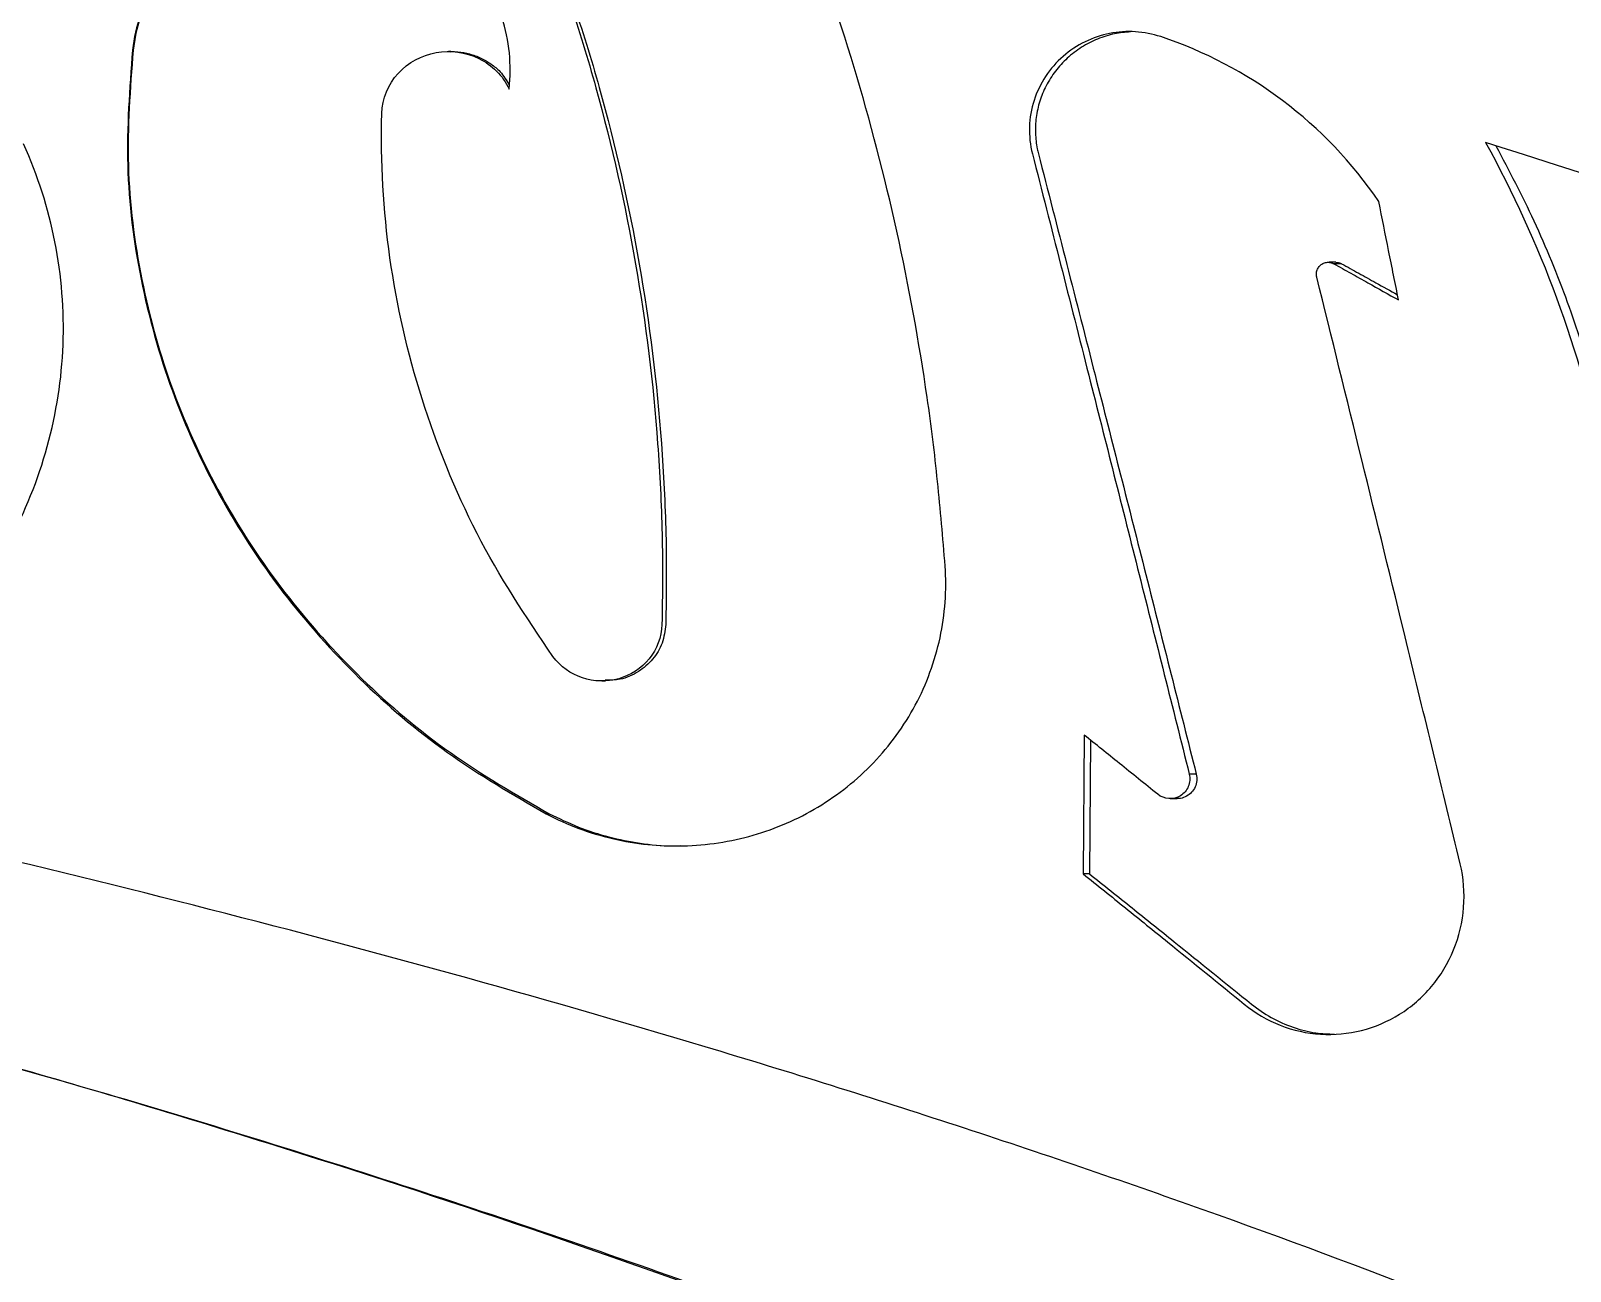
# Model space of a CAD drawing. Header units: millimetres. Extents: x 8 to 586, y 8 to 412.
# Drawn here: x 101.26 to 114.68, y 230.57 to 241.39 of the extents above; entities that cross this region are included whole.
import ezdxf

# ---------------------------------------------------------------- set-up
doc = ezdxf.new("R2010")
doc.units = ezdxf.units.MM
doc.layers.add('OUTLINE', color=7, linetype='Continuous', lineweight=25)

msp = doc.modelspace()

# ---------------------------------------------------------------- linework, layer by layer
at = {"layer": 'OUTLINE'}
for p, q in [((102.15041, 241.22226), (102.14455, 241.22226)), ((104.92193, 241.2106), (104.89955, 241.2106)), ((112.63924, 239.37166), (112.58095, 239.37166)), ((112.68898, 239.35916), (112.62085, 239.35916)), ((106.23811, 235.71987), (106.26859, 235.71987)), ((110.44338, 235.24833), (110.43562, 234.03719)), ((110.49844, 235.20406), (110.49096, 234.03719)), ((111.42125, 234.90726), (111.36042, 234.90726)), ((111.19316, 234.69366), (111.25521, 234.69366)), ((105.77952, 234.56135), (105.75213, 234.56135)), ((110.49096, 234.03719), (110.43562, 234.03719))]:
    msp.add_line(p, q, dxfattribs=at)
for points, knots in [([(109.23164, 236.72268), (109.2109, 236.96847), (109.19014, 237.21427), (109.14017, 237.70439), (109.11021, 237.94859), (109.0043, 238.67842), (108.91557, 239.16185), (108.70342, 240.12278), (108.57902, 240.60034), (108.29593, 241.54104), (108.13703, 242.00522), (107.78473, 242.92147), (107.59075, 243.37461), (107.17125, 244.26064), (106.94563, 244.69409), (106.46318, 245.54243), (106.20618, 245.95721), (105.79828, 246.56625), (105.65839, 246.76697), (105.36886, 247.16266), (105.21936, 247.35772), (105.06962, 247.55276)], [0, 0, 0, 0, 0.0625, 0.0625, 0.125, 0.125, 0.25, 0.25, 0.375, 0.375, 0.5, 0.5, 0.625, 0.625, 0.75, 0.75, 0.875, 0.875, 0.9375, 0.9375, 1, 1, 1, 1]), ([(105.42956, 240.88292), (105.44123, 240.98881), (105.44166, 241.09401), (105.42083, 241.30306), (105.39909, 241.40807), (105.30315, 241.70884), (105.19639, 241.89601), (104.921, 242.21119), (104.75044, 242.34185), (104.46966, 242.48292), (104.37026, 242.52164), (104.16873, 242.57942), (104.06599, 242.59894), (103.85656, 242.61936), (103.75001, 242.61998), (103.54129, 242.60233), (103.43806, 242.58421), (103.13188, 242.50095), (102.94124, 242.40969), (102.59957, 242.15616), (102.4566, 241.99936), (102.23995, 241.63532), (102.17003, 241.43381), (102.14455, 241.22226)], [0, 0, 0, 0, 0.0625, 0.0625, 0.125, 0.125, 0.25, 0.25, 0.375, 0.375, 0.4375, 0.4375, 0.5, 0.5, 0.5625, 0.5625, 0.625, 0.625, 0.75, 0.75, 0.875, 0.875, 1, 1, 1, 1]), ([(103.80826, 242.61235), (103.73758, 242.61181), (103.56865, 242.61052), (103.30522, 242.55186), (103.02832, 242.44427), (102.77581, 242.29074), (102.55726, 242.09696), (102.38105, 241.87471), (102.25165, 241.62926), (102.17878, 241.40944), (102.15783, 241.27123), (102.15041, 241.22226)], [0, 0, 0, 0, 0.08970753, 0.21441284, 0.339965, 0.46548573, 0.58701206, 0.70850395, 0.8228936, 0.93725332, 1, 1, 1, 1]), ([(105.68736, 242.38951), (105.77826, 242.14289), (105.86906, 241.89626), (106.03826, 241.39899), (106.11555, 241.14798), (106.32616, 240.38802), (106.44196, 239.87387), (106.62218, 238.83819), (106.68624, 238.31431), (106.74377, 237.52712), (106.75673, 237.26443), (106.76922, 236.73842), (106.76682, 236.47501), (106.76151, 236.21146)], [0, 0, 0, 0, 0.125, 0.125, 0.25, 0.25, 0.5, 0.5, 0.75, 0.75, 0.875, 0.875, 1, 1, 1, 1]), ([(105.71423, 242.38951), (105.80562, 242.143), (105.89692, 241.89649), (106.06708, 241.39941), (106.14483, 241.14848), (106.3567, 240.38867), (106.47321, 239.87453), (106.65459, 238.83879), (106.71907, 238.31481), (106.77699, 237.52745), (106.79005, 237.2647), (106.80263, 236.73856), (106.80023, 236.47508), (106.79489, 236.21146)], [0, 0, 0, 0, 0.125, 0.125, 0.25, 0.25, 0.5, 0.5, 0.75, 0.75, 0.875, 0.875, 1, 1, 1, 1]), ([(111.1111, 241.33964), (111.03911, 241.36338), (110.96572, 241.37769), (110.8161, 241.38705), (110.73966, 241.38175), (110.51869, 241.33763), (110.37746, 241.26972), (110.14375, 241.06598), (110.05429, 240.93167), (109.95881, 240.6349), (109.95309, 240.47156), (109.99214, 240.31844)], [0, 0, 0, 0, 0.125, 0.125, 0.25, 0.25, 0.5, 0.5, 0.75, 0.75, 1, 1, 1, 1]), ([(110.84703, 241.38139), (110.80098, 241.3773), (110.70315, 241.36862), (110.55884, 241.32248), (110.41897, 241.25091), (110.29482, 241.15648), (110.19041, 241.04215), (110.1094, 240.91504), (110.05319, 240.77779), (110.02185, 240.63799), (110.01544, 240.49745), (110.02719, 240.39124), (110.04122, 240.33261), (110.04461, 240.31843)], [0, 0, 0, 0, 0.09335315, 0.19834984, 0.30230259, 0.40622146, 0.50598087, 0.60571473, 0.69959666, 0.79345293, 0.88252246, 0.97158501, 1, 1, 1, 1]), ([(102.14455, 241.22226), (102.11965, 240.88612), (102.09498, 240.55001), (102.11275, 239.88329), (102.15443, 239.55261), (102.28599, 238.89522), (102.3777, 238.56579), (102.60797, 237.93467), (102.74647, 237.63094), (103.06804, 237.04614), (103.25129, 236.76492), (103.66325, 236.22666), (103.88675, 235.97633), (104.36452, 235.509), (104.6184, 235.29158), (105.16703, 234.90108), (105.46058, 234.73075), (105.75213, 234.56135)], [0, 0, 0, 0, 0.125, 0.125, 0.25, 0.25, 0.375, 0.375, 0.5, 0.5, 0.625, 0.625, 0.75, 0.75, 0.875, 0.875, 1, 1, 1, 1]), ([(102.15041, 241.22226), (102.12532, 240.88559), (102.10046, 240.54894), (102.11858, 239.88115), (102.16073, 239.54994), (102.29361, 238.89149), (102.38623, 238.56166), (102.61845, 237.93032), (102.75807, 237.62653), (103.08218, 237.04167), (103.26718, 236.76001), (103.68144, 236.22286), (103.90614, 235.97304), (104.38636, 235.50661), (104.64152, 235.2896), (105.1929, 234.8999), (105.48712, 234.73024), (105.77952, 234.56135)], [0, 0, 0, 0, 0.125, 0.125, 0.25, 0.25, 0.375, 0.375, 0.5, 0.5, 0.625, 0.625, 0.75, 0.75, 0.875, 0.875, 1, 1, 1, 1]), ([(104.3193, 240.67048), (104.32352, 240.80002), (104.37513, 240.92463), (104.54866, 241.11482), (104.66703, 241.17814), (104.91879, 241.22367), (105.04997, 241.20624), (105.2807, 241.09336), (105.37492, 241.00009), (105.42956, 240.88292)], [0, 0, 0, 0, 0.25, 0.25, 0.5, 0.5, 0.75, 0.75, 1, 1, 1, 1]), ([(113.01282, 239.90146), (112.78178, 240.24203), (112.49771, 240.53836), (111.85051, 241.0251), (111.49465, 241.21143), (111.1111, 241.33964)], [0, 0, 0, 0, 0.5, 0.5, 1, 1, 1, 1]), ([(104.92174, 241.20857), (104.94217, 241.20883), (104.99733, 241.20953), (105.08587, 241.19117), (105.18378, 241.15602), (105.27287, 241.10307), (105.36372, 241.02934), (105.40602, 240.95886), (105.43045, 240.91816)], [0, 0, 0, 0, 0.09930543, 0.26814808, 0.43696995, 0.60425691, 0.77148805, 1, 1, 1, 1]), ([(105.81179, 235.93292), (105.57629, 236.28195), (105.34198, 236.63198), (104.95715, 237.38313), (104.79904, 237.7769), (104.54331, 238.58299), (104.44897, 238.99608), (104.33188, 239.82666), (104.30833, 240.24639), (104.3193, 240.67048)], [0, 0, 0, 0, 0.25, 0.25, 0.5, 0.5, 0.75, 0.75, 1, 1, 1, 1]), ([(113.94387, 240.41591), (114.18329, 239.9825), (114.39019, 239.52956), (114.73546, 238.59224), (114.87286, 238.11106), (114.97502, 237.6179)], [0, 0, 0, 0, 0.5, 0.5, 1, 1, 1, 1]), ([(101.06454, 236.92729), (101.20885, 237.19381), (101.32171, 237.47298), (101.48275, 238.0573), (101.52835, 238.35327), (101.55094, 238.95157), (101.52666, 239.25669), (101.41074, 239.84302), (101.31981, 240.12782), (101.19511, 240.40406)], [0, 0, 0, 0, 0.25, 0.25, 0.5, 0.5, 0.75, 0.75, 1, 1, 1, 1]), ([(109.99214, 240.31844), (110.15649, 239.67508), (110.32028, 239.03168), (110.48347, 238.38827), (110.6306, 237.80815), (110.77726, 237.22801), (110.92342, 236.64784), (111.06959, 236.06767), (111.21526, 235.48747), (111.36042, 234.90725)], [0, 0, 0, 0, 0.00200021488, 0.00200021488, 0.00200021488, 0.00380364139, 0.00380364139, 0.00380364139, 0.00560709269, 0.00560709269, 0.00560709269, 0.00560709269]), ([(110.04461, 240.31844), (110.2099, 239.67534), (110.37461, 239.03221), (110.53873, 238.38905), (110.6868, 237.8088), (110.83438, 237.22853), (110.98147, 236.64823), (111.12856, 236.06793), (111.27516, 235.4876), (111.42125, 234.90725)], [0, 0, 0, 0, 0.00200021492, 0.00200021492, 0.00200021492, 0.00380478144, 0.00380478144, 0.00380478144, 0.00560937304, 0.00560937304, 0.00560937304, 0.00560937304]), ([(114.03448, 240.38686), (114.14798, 240.17118), (114.38004, 239.73023), (114.65851, 239.04071), (114.89247, 238.33402), (115.00221, 237.85708), (115.05724, 237.6179)], [0, 0, 0, 0, 0.2485715, 0.50820138, 0.75336881, 1, 1, 1, 1]), ([(113.18503, 239.04306), (113.17066, 239.11481), (113.15628, 239.18657), (113.1419, 239.25832), (113.12752, 239.33007), (113.11313, 239.40182), (113.09874, 239.47357), (113.07012, 239.6162), (113.04148, 239.75883), (113.01282, 239.90146)], [0, 0, 0, 0, 0.000220614917, 0.000220614917, 0.000220614917, 0.000441229834, 0.000441229834, 0.000441229834, 0.000879774045, 0.000879774045, 0.000879774045, 0.000879774045]), ([(112.47175, 239.24334), (112.46925, 239.25481), (112.46847, 239.2669), (112.46964, 239.27865), (112.47081, 239.29042), (112.474, 239.30217), (112.47896, 239.3128), (112.48366, 239.32289), (112.49009, 239.33224), (112.49765, 239.34015), (112.50523, 239.34808), (112.51411, 239.35479), (112.52361, 239.35985), (112.53377, 239.36527), (112.54491, 239.36891), (112.55615, 239.37057), (112.56765, 239.37227), (112.57953, 239.37194), (112.59092, 239.36972), (112.60127, 239.3677), (112.61143, 239.36409), (112.62085, 239.35915)], [0, 0, 0, 0, 0.000035406522, 0.000035406522, 0.000035406522, 0.00007094539, 0.00007094539, 0.00007094539, 0.000104605581, 0.000104605581, 0.000104605581, 0.00013831243, 0.00013831243, 0.00013831243, 0.000174419317, 0.000174419317, 0.000174419317, 0.000211378863, 0.000211378863, 0.000211378863, 0.000244886261, 0.000244886261, 0.000244886261, 0.000244886261]), ([(112.62085, 239.35915), (112.67055, 239.33141), (112.72021, 239.30366), (112.76982, 239.27591), (112.81943, 239.24816), (112.869, 239.22041), (112.91852, 239.19266), (113.00751, 239.1428), (113.09634, 239.09293), (113.18503, 239.04306)], [0, 0, 0, 0, 0.00017973475, 0.00017973475, 0.00017973475, 0.0003594695, 0.0003594695, 0.0003594695, 0.000682435317, 0.000682435317, 0.000682435317, 0.000682435317]), ([(112.63879, 239.37018), (112.64533, 239.37045), (112.66279, 239.37115), (112.6789, 239.36377), (112.68898, 239.35916)], [0, 0, 0, 0, 0.37448151, 1, 1, 1, 1]), ([(112.68898, 239.35916), (112.73871, 239.33153), (112.83819, 239.27629), (113.00065, 239.18592), (113.11307, 239.12314), (113.17603, 239.08798)], [0, 0, 0, 0, 0.30557499, 0.6111353, 1, 1, 1, 1]), ([(113.72275, 234.12552), (113.56731, 234.76906), (113.41116, 235.41257), (113.25431, 236.05605), (113.12482, 236.5873), (112.99485, 237.11853), (112.86442, 237.64975), (112.73399, 238.18096), (112.6031, 238.71216), (112.47175, 239.24334)], [0, 0, 0, 0, 0.00200019264, 0.00200019264, 0.00200019264, 0.00365152575, 0.00365152575, 0.00365152575, 0.0053028779, 0.0053028779, 0.0053028779, 0.0053028779]), ([(105.75213, 234.56135), (105.93753, 234.46365), (106.13104, 234.39187), (106.53335, 234.29769), (106.74238, 234.27627), (107.1529, 234.28644), (107.36019, 234.31813), (107.75564, 234.43216), (107.94408, 234.51352), (108.30142, 234.72797), (108.46254, 234.85647), (108.74896, 235.15538), (108.87364, 235.32678), (109.06918, 235.69266), (109.14298, 235.89309), (109.23083, 236.30128), (109.24635, 236.51167), (109.23164, 236.72268)], [0, 0, 0, 0, 0.125, 0.125, 0.25, 0.25, 0.375, 0.375, 0.5, 0.5, 0.625, 0.625, 0.75, 0.75, 0.875, 0.875, 1, 1, 1, 1]), ([(106.76151, 236.21146), (106.75803, 236.10235), (106.71874, 235.9974), (106.58172, 235.82891), (106.48796, 235.769), (106.28128, 235.71097), (106.16983, 235.7137), (105.96764, 235.78054), (105.8763, 235.84558), (105.81179, 235.93292)], [0, 0, 0, 0, 0.25, 0.25, 0.5, 0.5, 0.75, 0.75, 1, 1, 1, 1]), ([(106.79489, 236.21146), (106.78803, 236.15688), (106.77431, 236.04768), (106.68625, 235.90365), (106.55882, 235.79381), (106.41275, 235.72754), (106.31143, 235.72652), (106.26816, 235.72609)], [0, 0, 0, 0, 0.20488958, 0.4098757, 0.61733471, 0.83657401, 1, 1, 1, 1]), ([(125.82248, 223.65721), (125.35952, 224.02287), (124.88019, 224.38391), (123.8851, 225.08743), (123.36998, 225.4318), (122.30417, 226.10672), (121.7535, 226.43731), (120.61591, 227.08585), (120.02802, 227.40423), (118.22948, 228.33149), (116.97828, 228.91609), (114.37352, 230.02889), (113.01998, 230.55705), (110.9108, 231.31243), (110.19171, 231.559), (108.74197, 232.03547), (108.01229, 232.26516), (105.80942, 232.93068), (104.32248, 233.34309), (101.31346, 234.11295), (99.79009, 234.47069), (96.71333, 235.13474), (95.18483, 235.43576), (93.66716, 235.70887)], [0, 0, 0, 0, 0.0625, 0.0625, 0.125, 0.125, 0.1875, 0.1875, 0.25, 0.25, 0.375, 0.375, 0.5, 0.5, 0.5625, 0.5625, 0.625, 0.625, 0.75, 0.75, 0.875, 0.875, 1, 1, 1, 1]), ([(111.08526, 234.73139), (111.02955, 234.77641), (110.97378, 234.82143), (110.91797, 234.86645), (110.86216, 234.91147), (110.8063, 234.95649), (110.75039, 235.00151), (110.64821, 235.08378), (110.54588, 235.16605), (110.44338, 235.24832)], [0, 0, 0, 0, 0.000221834038, 0.000221834038, 0.000221834038, 0.000443668076, 0.000443668076, 0.000443668076, 0.000849102378, 0.000849102378, 0.000849102378, 0.000849102378]), ([(111.36042, 234.90725), (111.36875, 234.8714), (111.36591, 234.83352), (111.33796, 234.7658), (111.3133, 234.73746), (111.22231, 234.68172), (111.14152, 234.68721), (111.08526, 234.73139)], [0, 0, 0, 0, 0.25, 0.25, 0.5, 0.5, 1, 1, 1, 1]), ([(111.42125, 234.90726), (111.42389, 234.88835), (111.42916, 234.85051), (111.41371, 234.79454), (111.38267, 234.74697), (111.33776, 234.71271), (111.29241, 234.69424), (111.26333, 234.69571), (111.25338, 234.69621)], [0, 0, 0, 0, 0.17920727, 0.35860064, 0.53467898, 0.71308096, 0.9018649, 1, 1, 1, 1]), ([(105.77952, 234.56135), (105.86345, 234.52097), (106.03159, 234.44008), (106.2985, 234.35553), (106.57178, 234.30161), (106.78059, 234.27857), (106.89672, 234.28291), (106.92041, 234.28379)], [0, 0, 0, 0, 0.234794, 0.47034735, 0.70516278, 0.93986416, 1, 1, 1, 1]), ([(111.8394, 232.90095), (111.9358, 232.8227), (112.04075, 232.7617), (112.26694, 232.67292), (112.38541, 232.64669), (112.74449, 232.62384), (112.98919, 232.68534), (113.29712, 232.87795), (113.39213, 232.96022), (113.55132, 233.14932), (113.61778, 233.25873), (113.76114, 233.60914), (113.78278, 233.87654), (113.72275, 234.12552)], [0, 0, 0, 0, 0.125, 0.125, 0.25, 0.25, 0.5, 0.5, 0.625, 0.625, 0.75, 0.75, 1, 1, 1, 1]), ([(94.21299, 234.09925), (94.9963, 233.92431), (95.78108, 233.74541), (97.34988, 233.36564), (98.13447, 233.16706), (99.70366, 232.75137), (100.48827, 232.53429), (102.05715, 232.08037), (102.84112, 231.8435), (105.15989, 231.11144), (106.67263, 230.59169), (109.63186, 229.48087), (111.07836, 228.88985), (113.19559, 227.94015), (113.88911, 227.61443), (115.24018, 226.94942), (115.89963, 226.60928), (117.83069, 225.56434), (119.05514, 224.83513), (121.37895, 223.29976), (122.48192, 222.49015), (124.01347, 221.23091), (124.50464, 220.80311), (125.44896, 219.92987), (125.90167, 219.48338), (126.33664, 219.02979)], [0, 0, 0, 0, 0.0625, 0.0625, 0.125, 0.125, 0.1875, 0.1875, 0.25, 0.25, 0.375, 0.375, 0.5, 0.5, 0.5625, 0.5625, 0.625, 0.625, 0.75, 0.75, 0.875, 0.875, 0.9375, 0.9375, 1, 1, 1, 1]), ([(110.43562, 234.0372), (110.55886, 233.93819), (110.68188, 233.83918), (110.80466, 233.74016), (110.92745, 233.64114), (111.05, 233.54212), (111.17232, 233.44309), (111.39549, 233.2624), (111.61787, 233.08168), (111.8394, 232.90095)], [0, 0, 0, 0, 0.00048766408, 0.00048766408, 0.00048766408, 0.00097532816, 0.00097532816, 0.00097532816, 0.00186512721, 0.00186512721, 0.00186512721, 0.00186512721]), ([(110.49096, 234.0372), (110.61448, 233.93856), (110.73777, 233.83992), (110.86083, 233.74127), (110.98389, 233.64262), (111.10673, 233.54397), (111.22932, 233.44531), (111.45476, 233.26388), (111.6794, 233.08242), (111.90317, 232.90095)], [0, 0, 0, 0, 0.00048766406, 0.00048766406, 0.00048766406, 0.00097532813, 0.00097532813, 0.00097532813, 0.0018721325, 0.0018721325, 0.0018721325, 0.0018721325]), ([(111.90317, 232.90095), (111.95902, 232.86025), (112.07236, 232.77765), (112.26328, 232.69596), (112.45057, 232.64596), (112.57303, 232.6418), (112.62795, 232.63994)], [0, 0, 0, 0, 0.26026304, 0.52815295, 0.78837528, 1, 1, 1, 1]), ([(101.15709, 232.33825), (101.433, 232.2595), (102.17624, 232.04735), (103.37955, 231.68041), (104.7643, 231.23938), (106.13607, 230.77846), (107.50521, 230.29432), (108.86883, 229.78578), (110.22433, 229.25238), (111.55612, 228.69901), (112.85355, 228.12933), (114.11509, 227.54356), (115.33992, 226.94207), (116.53372, 226.32166), (117.70403, 225.67718), (118.84828, 225.00791), (119.96438, 224.31324), (121.04135, 223.59895), (122.06714, 222.87284), (123.04167, 222.13474), (123.96657, 221.38546), (124.84992, 220.61758), (125.63686, 219.89007), (126.10976, 219.41103), (126.31795, 219.20013)], [0, 0, 0, 0, 0.02720445, 0.07328363, 0.11940327, 0.16552413, 0.21160475, 0.25900579, 0.30644806, 0.3538918, 0.4012946, 0.44783686, 0.4944158, 0.54099584, 0.58754023, 0.63524506, 0.68298586, 0.73072802, 0.77843515, 0.82468571, 0.87097851, 0.91728863, 0.96358682, 1, 1, 1, 1])]:
    msp.add_open_spline(points, degree=3, knots=knots, dxfattribs=at)
msp.add_open_spline([(118.19257, 239.02013), (116.82899, 239.48568), (115.40853, 239.95077), (113.94387, 240.41591)], degree=3, dxfattribs=at)

doc.saveas('drawing.dxf')
